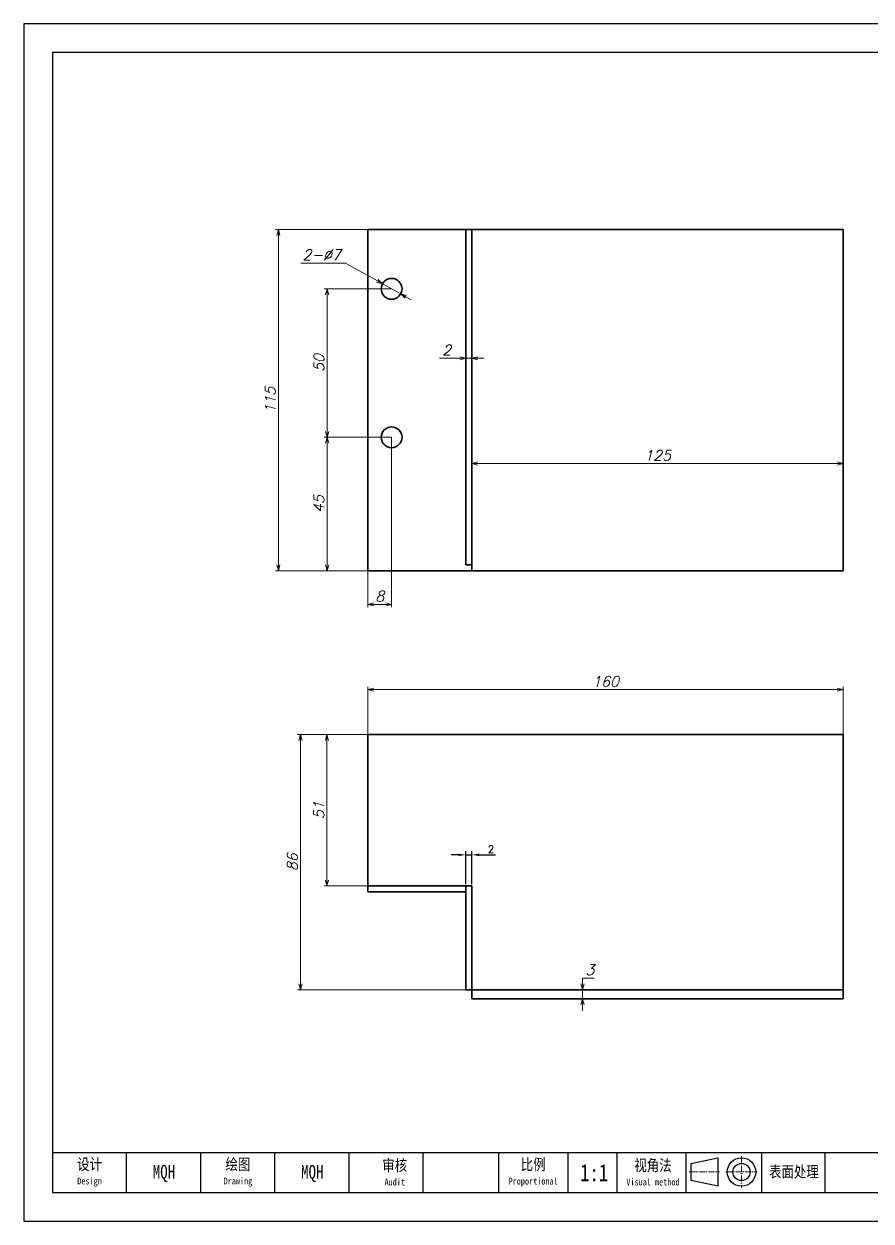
# Model space of a CAD drawing. Header units: millimetres. Extents: x -207971 to -130891, y -1492 to 21465.
# Drawn here: x -206962.7 to -206677.6, y 19397.7 to 19800.9 of the extents above; entities that cross this region are included whole.
import ezdxf

# ---------------------------------------------------------------- set-up
doc = ezdxf.new("R2010")
doc.units = ezdxf.units.MM
doc.linetypes.add('DASHDOT', pattern=[18.5, 12, -3, 0.5, -3])
for name, color, linetype, lineweight in [('标注线', 3, 'Continuous', 25), ('细实线', 4, 'Continuous', 25), ('细点划线', 1, 'DASHDOT', 20)]:
    doc.layers.add(name, color=color, linetype=linetype, lineweight=lineweight)
doc.styles.add('DIM_FONT', font='romans.shx', dxfattribs={"oblique": 15})
doc.styles.get("Standard").update_dxf_attribs({"font": 'txt', "bigfont": 'gbcbig.shx'})
doc.styles.add('宋体', font='', dxfattribs={"width": 0.8, "height": 5})
doc.styles.get('宋体').set_extended_font_data('SimSun')
doc.dimstyles.new('ISO-25', dxfattribs={"dimtxt": 2.5, "dimasz": 2.5, "dimexe": 1.25, "dimexo": 0.625, "dimtad": 1, "dimtxsty": 'Standard', "dimcen": 2.5, "dimadec": 0, "dimazin": 0, "dimtfac": 1, "dimtmove": 0, "dimatfit": 3, "dimfxl": 0, "dimarcsym": 0})
doc.dimstyles.new('KK3.5', dxfattribs={"dimtxt": 3.5, "dimasz": 2, "dimexe": 1, "dimexo": 0, "dimgap": 1, "dimtad": 1, "dimtoh": 1, "dimdec": 1, "dimdsep": 46, "dimtxsty": 'DIM_FONT', "dimblk": 'OPEN30', "dimcen": 0, "dimclrd": 3, "dimclre": 3, "dimclrt": 3, "dimazin": 2, "dimtfac": 1, "dimtdec": 1, "dimtmove": 0, "dimatfit": 3, "dimldrblk": 'OPEN30', "dimfxl": 0, "dimtolj": 1, "dimlwd": 20, "dimlwe": 20, "dimarcsym": 0})

# ---------------------------------------------------------------- blocks, each defined once
blk = doc.blocks.new('BZ-MQH')
for p, q in [((-213949.02, 20874.59), (-214275.72, 20874.59)), ((-214275.72, 20874.59), (-214275.72, 20643.59)), ((-213954.52, 20869.09), (-214270.22, 20869.09)), ((-214270.22, 20869.09), (-214270.22, 20649.09)), ((-214270.22, 20656.79), (-214107.97, 20656.79)), ((-214255.92, 20649.09), (-214255.92, 20656.79)), ((-214241.62, 20649.09), (-214241.62, 20656.79)), ((-214227.32, 20649.09), (-214227.32, 20656.79)), ((-214213.02, 20649.09), (-214213.02, 20656.79)), ((-214198.72, 20649.09), (-214198.72, 20656.79)), ((-214170.76, 20649.09), (-214170.76, 20656.79)), ((-214161.32, 20649.09), (-214161.32, 20656.79)), ((-214148, 20649.09), (-214148, 20656.79)), ((-214121.3, 20656.79), (-214121.3, 20649.09)), ((-214270.22, 20649.09), (-213954.52, 20649.09)), ((-214275.72, 20643.59), (-213949.02, 20643.59))]:
    blk.add_line(p, q)
at = {"layer": '标注线'}
for p, q in [((-214184.2, 20656.79), (-214184.2, 20649.09)), ((-214137.26, 20656.79), (-214133.41, 20656.79)), ((-214133.41, 20649.09), (-214133.41, 20656.79))]:
    blk.add_line(p, q, dxfattribs=at)
at = {"layer": '细实线', "ltscale": 43.147169}
for p, q in [((-214147.11, 20654.71), (-214141.9, 20655.81)), ((-214147.11, 20654.71), (-214147.11, 20651.41)), ((-214141.9, 20655.81), (-214141.9, 20650.31)), ((-214141.88, 20650.31), (-214147.11, 20651.41))]:
    blk.add_line(p, q, dxfattribs=at)
for radius in [2.75, 1.65]:
    blk.add_circle((-214137.36, 20653.06), radius, dxfattribs=at)
at = {"layer": '细点划线', "ltscale": 0.1}
for p, q in [((-214137.36, 20656.12), (-214137.36, 20650.04)), ((-214147.45, 20653.06), (-214141.62, 20653.06)), ((-214140.4, 20653.06), (-214134.32, 20653.06))]:
    blk.add_line(p, q, dxfattribs=at)
at = {"layer": '标注线', "char_height": 2.2, "attachment_point": 5, "style": '宋体'}
for s, insert, width in [('设计\\P{\\H0.6x;Design}', (-214263.07, 20652.94), 14.3), ('绘图\\P{\\H0.6x;Drawing}', (-214234.47, 20652.94), 14.3), ('审核\\P{\\H0.6x;Audit}', (-214204.22, 20652.94), 14.674), ('比例\\P{\\H0.6x;Proportional}', (-214177.53, 20652.94), 13.5797), ('视角法\\P{\\H0.6x;Visual method}', (-214154.43, 20652.94), 13.7944), ('表面处理', (-214127.25, 20653), 13.7944)]:
    blk.add_mtext(s, dxfattribs=dict(at, insert=insert, width=width))
at = {"layer": '细实线', "insert": (-214165.76, 20652.9), "char_height": 3.3, "width": 13.75, "attachment_point": 5, "style": '宋体'}
blk.add_mtext('1:1', dxfattribs=at)
blk = doc.blocks.new('_Open30')
at = {"color": 0, "linetype": 'ByBlock', "lineweight": -2}
for p, q in [((-1, 0.27), (0, 0)), ((0, 0), (-1, -0.27)), ((0, 0), (-1, 0))]:
    blk.add_line(p, q, dxfattribs=at)
blk = doc.blocks.new('*D113')
at = {"layer": 'Defpoints', "color": 0, "transparency": 16777216}
for p in [(-206860.67, 19661.7), (-206838.95, 19661.7), (-206829.45, 19616.7)]:
    blk.add_point(p, dxfattribs=at)
at = {"layer": '标注线', "color": 3, "lineweight": 20, "transparency": 16777216}
for p, q in [((-206838.95, 19661.7), (-206861.67, 19661.7)), ((-206860.67, 19618.7), (-206860.67, 19659.7)), ((-206829.45, 19616.7), (-206861.67, 19616.7))]:
    blk.add_line(p, q, dxfattribs=at)
at = {"layer": '标注线', "color": 3, "lineweight": 20, "transparency": 16777216, "xscale": 2, "yscale": 2, "zscale": 2}
for p, rotation in [((-206860.67, 19661.7), 90), ((-206860.67, 19616.7), 270)]:
    blk.add_blockref('_Open30', p, dxfattribs=dict(at, rotation=rotation))
at = {"layer": '标注线', "color": 3, "transparency": 16777216, "insert": (-206863.42, 19639.2), "char_height": 3.5, "attachment_point": 5, "rotation": 90, "style": 'DIM_FONT'}
blk.add_mtext('\\A1;45', dxfattribs=at)
blk = doc.blocks.new('*D114')
at = {"layer": 'Defpoints', "color": 0, "transparency": 16777216}
for p in [(-206860.67, 19711.7), (-206838.95, 19711.7), (-206838.95, 19661.7)]:
    blk.add_point(p, dxfattribs=at)
at = {"layer": '标注线', "color": 3, "lineweight": 20, "transparency": 16777216}
for p, q in [((-206838.95, 19711.7), (-206861.67, 19711.7)), ((-206860.67, 19663.7), (-206860.67, 19709.7)), ((-206838.95, 19661.7), (-206861.67, 19661.7))]:
    blk.add_line(p, q, dxfattribs=at)
at = {"layer": '标注线', "color": 3, "lineweight": 20, "transparency": 16777216, "xscale": 2, "yscale": 2, "zscale": 2}
for p, rotation in [((-206860.67, 19711.7), 90), ((-206860.67, 19661.7), 270)]:
    blk.add_blockref('_Open30', p, dxfattribs=dict(at, rotation=rotation))
at = {"layer": '标注线', "color": 3, "transparency": 16777216, "insert": (-206863.42, 19686.7), "char_height": 3.5, "attachment_point": 5, "rotation": 90, "style": 'DIM_FONT'}
blk.add_mtext('\\A1;50', dxfattribs=at)
blk = doc.blocks.new('*D115')
at = {"layer": 'Defpoints', "color": 0, "transparency": 16777216}
for p in [(-206877.07, 19731.7), (-206846.95, 19731.7), (-206836.23, 19616.7)]:
    blk.add_point(p, dxfattribs=at)
at = {"layer": '标注线', "color": 3, "lineweight": 20, "transparency": 16777216}
for p, q in [((-206846.95, 19731.7), (-206878.07, 19731.7)), ((-206877.07, 19618.7), (-206877.07, 19729.7)), ((-206836.23, 19616.7), (-206878.07, 19616.7))]:
    blk.add_line(p, q, dxfattribs=at)
at = {"layer": '标注线', "color": 3, "lineweight": 20, "transparency": 16777216, "xscale": 2, "yscale": 2, "zscale": 2}
for p, rotation in [((-206877.07, 19731.7), 90), ((-206877.07, 19616.7), 270)]:
    blk.add_blockref('_Open30', p, dxfattribs=dict(at, rotation=rotation))
at = {"layer": '标注线', "color": 3, "transparency": 16777216, "insert": (-206879.82, 19674.2), "char_height": 3.5, "attachment_point": 5, "rotation": 90, "style": 'DIM_FONT'}
blk.add_mtext('\\A1;115', dxfattribs=at)
blk = doc.blocks.new('*D116')
at = {"layer": 'Defpoints', "color": 0, "transparency": 16777216}
for p in [(-206838.95, 19661.7), (-206846.95, 19649.17), (-206838.95, 19605.44)]:
    blk.add_point(p, dxfattribs=at)
at = {"layer": '标注线', "color": 3, "lineweight": 20, "transparency": 16777216}
for p, q in [((-206838.95, 19661.7), (-206838.95, 19604.44)), ((-206846.95, 19649.17), (-206846.95, 19604.44)), ((-206844.95, 19605.44), (-206840.95, 19605.44))]:
    blk.add_line(p, q, dxfattribs=at)
at = {"layer": '标注线', "color": 3, "lineweight": 20, "transparency": 16777216, "xscale": 2, "yscale": 2, "zscale": 2, "rotation": 180}
blk.add_blockref('_Open30', (-206846.95, 19605.44), dxfattribs=at)
at = {"layer": '标注线', "color": 3, "lineweight": 20, "transparency": 16777216, "xscale": 2, "yscale": 2, "zscale": 2}
blk.add_blockref('_Open30', (-206838.95, 19605.44), dxfattribs=at)
at = {"layer": '标注线', "color": 3, "transparency": 16777216, "insert": (-206842.95, 19608.19), "char_height": 3.5, "attachment_point": 5, "style": 'DIM_FONT'}
blk.add_mtext('\\A1;8', dxfattribs=at)
blk = doc.blocks.new('*D117')
at = {"layer": 'Defpoints', "color": 0, "transparency": 16777216}
for p in [(-206842, 19713.42), (-206835.9, 19709.99)]:
    blk.add_point(p, dxfattribs=at)
at = {"layer": '标注线', "color": 3, "lineweight": 20, "transparency": 16777216}
for p, q in [((-206869.54, 19720.4), (-206854.44, 19720.4)), ((-206854.44, 19720.4), (-206843.75, 19714.4)), ((-206835.9, 19709.99), (-206842, 19713.42)), ((-206834.16, 19709.01), (-206832.41, 19708.03))]:
    blk.add_line(p, q, dxfattribs=at)
at = {"layer": '标注线', "color": 3, "lineweight": 20, "transparency": 16777216, "xscale": 2, "yscale": 2, "zscale": 2}
for p, rotation in [((-206842, 19713.42), 330.6737589629959), ((-206835.9, 19709.99), 150.6737589629959)]:
    blk.add_blockref('_Open30', p, dxfattribs=dict(at, rotation=rotation))
at = {"layer": '标注线', "color": 3, "transparency": 16777216, "insert": (-206862.49, 19723.15), "char_height": 3.5, "attachment_point": 5, "style": 'DIM_FONT'}
blk.add_mtext('\\A1;2-∅7', dxfattribs=at)
blk = doc.blocks.new('*D118')
at = {"layer": 'Defpoints', "color": 0, "transparency": 16777216}
for p in [(-206686.95, 19652.85), (-206811.95, 19651.32), (-206686.95, 19651.32)]:
    blk.add_point(p, dxfattribs=at)
at = {"layer": '标注线', "color": 3, "lineweight": 20, "transparency": 16777216}
for p, q in [((-206811.95, 19651.32), (-206811.95, 19653.85)), ((-206809.95, 19652.85), (-206688.95, 19652.85)), ((-206686.95, 19651.32), (-206686.95, 19653.85))]:
    blk.add_line(p, q, dxfattribs=at)
at = {"layer": '标注线', "color": 3, "lineweight": 20, "transparency": 16777216, "xscale": 2, "yscale": 2, "zscale": 2, "rotation": 180}
blk.add_blockref('_Open30', (-206811.95, 19652.85), dxfattribs=at)
at = {"layer": '标注线', "color": 3, "lineweight": 20, "transparency": 16777216, "xscale": 2, "yscale": 2, "zscale": 2}
blk.add_blockref('_Open30', (-206686.95, 19652.85), dxfattribs=at)
at = {"layer": '标注线', "color": 3, "transparency": 16777216, "insert": (-206749.45, 19655.6), "char_height": 3.5, "attachment_point": 5, "style": 'DIM_FONT'}
blk.add_mtext('\\A1;125', dxfattribs=at)
blk = doc.blocks.new('*D119')
at = {"layer": 'Defpoints', "color": 0, "transparency": 16777216}
for p in [(-206860.71, 19561.58), (-206828.4, 19561.58), (-206837.43, 19510.58)]:
    blk.add_point(p, dxfattribs=at)
at = {"layer": '标注线', "color": 3, "lineweight": 20, "transparency": 16777216}
for p, q in [((-206828.4, 19561.58), (-206861.71, 19561.58)), ((-206860.71, 19512.58), (-206860.71, 19559.58)), ((-206837.43, 19510.58), (-206861.71, 19510.58))]:
    blk.add_line(p, q, dxfattribs=at)
at = {"layer": '标注线', "color": 3, "lineweight": 20, "transparency": 16777216, "xscale": 2, "yscale": 2, "zscale": 2}
for p, rotation in [((-206860.71, 19561.58), 90), ((-206860.71, 19510.58), 270)]:
    blk.add_blockref('_Open30', p, dxfattribs=dict(at, rotation=rotation))
at = {"layer": '标注线', "color": 3, "transparency": 16777216, "insert": (-206863.46, 19536.08), "char_height": 3.5, "attachment_point": 5, "rotation": 90, "style": 'DIM_FONT'}
blk.add_mtext('\\A1;51', dxfattribs=at)
blk = doc.blocks.new('*D120')
at = {"layer": 'Defpoints', "color": 0, "transparency": 16777216}
for p in [(-206800.32, 19561.58), (-206869.62, 19475.58), (-206811.95, 19475.58)]:
    blk.add_point(p, dxfattribs=at)
at = {"layer": '标注线', "color": 3, "lineweight": 20, "transparency": 16777216}
for p, q in [((-206800.32, 19561.58), (-206870.62, 19561.58)), ((-206869.62, 19559.58), (-206869.62, 19477.58)), ((-206811.95, 19475.58), (-206870.62, 19475.58))]:
    blk.add_line(p, q, dxfattribs=at)
at = {"layer": '标注线', "color": 3, "lineweight": 20, "transparency": 16777216, "xscale": 2, "yscale": 2, "zscale": 2}
for p, rotation in [((-206869.62, 19561.58), 90), ((-206869.62, 19475.58), 270)]:
    blk.add_blockref('_Open30', p, dxfattribs=dict(at, rotation=rotation))
at = {"layer": '标注线', "color": 3, "transparency": 16777216, "insert": (-206872.37, 19518.58), "char_height": 3.5, "attachment_point": 5, "rotation": 90, "style": 'DIM_FONT'}
blk.add_mtext('\\A1;86', dxfattribs=at)
blk = doc.blocks.new('*D121')
at = {"layer": 'Defpoints', "color": 0, "transparency": 16777216}
for p in [(-206686.95, 19576.71), (-206846.95, 19555.98), (-206686.95, 19555.98)]:
    blk.add_point(p, dxfattribs=at)
at = {"layer": '标注线', "color": 3, "lineweight": 20, "transparency": 16777216}
for p, q in [((-206846.95, 19555.98), (-206846.95, 19577.71)), ((-206844.95, 19576.71), (-206688.95, 19576.71)), ((-206686.95, 19555.98), (-206686.95, 19577.71))]:
    blk.add_line(p, q, dxfattribs=at)
at = {"layer": '标注线', "color": 3, "lineweight": 20, "transparency": 16777216, "xscale": 2, "yscale": 2, "zscale": 2, "rotation": 180}
blk.add_blockref('_Open30', (-206846.95, 19576.71), dxfattribs=at)
at = {"layer": '标注线', "color": 3, "lineweight": 20, "transparency": 16777216, "xscale": 2, "yscale": 2, "zscale": 2}
blk.add_blockref('_Open30', (-206686.95, 19576.71), dxfattribs=at)
at = {"layer": '标注线', "color": 3, "transparency": 16777216, "insert": (-206766.95, 19579.46), "char_height": 3.5, "attachment_point": 5, "style": 'DIM_FONT'}
blk.add_mtext('\\A1;160', dxfattribs=at)
blk = doc.blocks.new('*D123')
at = {"layer": 'Defpoints', "color": 0, "transparency": 16777216}
for p in [(-206774.68, 19475.58), (-206771.36, 19475.58), (-206771.36, 19472.58)]:
    blk.add_point(p, dxfattribs=at)
at = {"layer": '标注线', "color": 3, "lineweight": 20, "transparency": 16777216}
for p, q in [((-206774.68, 19477.58), (-206774.68, 19479.58)), ((-206774.68, 19479.58), (-206770.76, 19479.58)), ((-206771.36, 19475.58), (-206775.68, 19475.58)), ((-206774.68, 19472.58), (-206774.68, 19475.58)), ((-206771.36, 19472.58), (-206775.68, 19472.58)), ((-206774.68, 19470.58), (-206774.68, 19468.58))]:
    blk.add_line(p, q, dxfattribs=at)
at = {"layer": '标注线', "color": 3, "lineweight": 20, "transparency": 16777216, "xscale": 2, "yscale": 2, "zscale": 2}
for p, rotation in [((-206774.68, 19475.58), 270), ((-206774.68, 19472.58), 90)]:
    blk.add_blockref('_Open30', p, dxfattribs=dict(at, rotation=rotation))
at = {"layer": '标注线', "color": 3, "transparency": 16777216, "insert": (-206772.22, 19482.33), "char_height": 3.5, "attachment_point": 5, "style": 'DIM_FONT'}
blk.add_mtext('\\A1;3', dxfattribs=at)
blk = doc.blocks.new('*D124')
at = {"layer": 'Defpoints', "color": 0, "transparency": 16777216}
for p in [(-206813.95, 19688.31), (-206813.95, 19688.31), (-206811.95, 19688.31)]:
    blk.add_point(p, dxfattribs=at)
at = {"layer": '标注线', "color": 3, "lineweight": 20, "transparency": 16777216}
for p, q in [((-206815.95, 19688.31), (-206822.88, 19688.31)), ((-206813.95, 19688.31), (-206813.95, 19689.31)), ((-206811.95, 19688.31), (-206813.95, 19688.31)), ((-206811.95, 19688.31), (-206811.95, 19689.31)), ((-206809.95, 19688.31), (-206807.95, 19688.31))]:
    blk.add_line(p, q, dxfattribs=at)
at = {"layer": '标注线', "color": 3, "lineweight": 20, "transparency": 16777216, "xscale": 2, "yscale": 2, "zscale": 2}
blk.add_blockref('_Open30', (-206813.95, 19688.31), dxfattribs=at)
at = {"layer": '标注线', "color": 3, "lineweight": 20, "transparency": 16777216, "xscale": 2, "yscale": 2, "zscale": 2, "rotation": 180}
blk.add_blockref('_Open30', (-206811.95, 19688.31), dxfattribs=at)
at = {"layer": '标注线', "color": 3, "transparency": 16777216, "insert": (-206820.41, 19691.06), "char_height": 3.5, "attachment_point": 5, "style": 'DIM_FONT'}
blk.add_mtext('\\A1;2', dxfattribs=at)
blk = doc.blocks.new('*D208')
at = {"color": 0, "lineweight": -2, "transparency": 16777216}
for p, q in [((-206816.45, 19521.06), (-206818.95, 19521.06)), ((-206813.95, 19511.21), (-206813.95, 19522.31)), ((-206813.95, 19521.06), (-206811.95, 19521.06)), ((-206811.95, 19511.21), (-206811.95, 19522.31)), ((-206809.45, 19521.06), (-206804.04, 19521.06))]:
    blk.add_line(p, q, dxfattribs=at)
at = {"color": 0, "transparency": 16777216}
for points in [[(-206816.45, 19521.48), (-206816.45, 19520.65), (-206813.95, 19521.06)], [(-206809.45, 19521.48), (-206809.45, 19520.65), (-206811.95, 19521.06)]]:
    blk.add_solid(points, dxfattribs=at)
at = {"layer": 'Defpoints', "color": 0, "transparency": 16777216}
for p in [(-206811.95, 19521.06), (-206813.95, 19510.58), (-206811.95, 19510.58)]:
    blk.add_point(p, dxfattribs=at)
at = {"color": 0, "transparency": 16777216, "insert": (-206805.49, 19522.94), "char_height": 2.5, "attachment_point": 5}
blk.add_mtext('2', dxfattribs=at)

msp = doc.modelspace()

# ---------------------------------------------------------------- linework, layer by layer
at = {"color": 7, "lineweight": 35}
for p, q in [((-206846.952, 19731.703), (-206813.952, 19731.703)), ((-206846.952, 19731.703), (-206846.952, 19616.703)), ((-206813.952, 19731.703), (-206811.952, 19731.703)), ((-206813.952, 19731.703), (-206813.952, 19618.703)), ((-206811.952, 19616.703), (-206811.952, 19731.703)), ((-206811.952, 19731.703), (-206686.952, 19731.703)), ((-206686.952, 19616.703), (-206686.952, 19731.703)), ((-206846.952, 19616.703), (-206811.952, 19616.703)), ((-206813.952, 19618.703), (-206811.952, 19618.703)), ((-206811.952, 19616.703), (-206686.952, 19616.703)), ((-206846.952, 19561.581), (-206846.952, 19510.581)), ((-206846.952, 19561.581), (-206686.952, 19561.581)), ((-206686.952, 19475.581), (-206686.952, 19561.581)), ((-206846.952, 19510.581), (-206813.952, 19510.581)), ((-206846.952, 19510.581), (-206846.952, 19508.581)), ((-206846.952, 19508.581), (-206813.952, 19508.581)), ((-206813.952, 19508.581), (-206813.952, 19510.581)), ((-206813.952, 19510.581), (-206811.952, 19510.581)), ((-206813.952, 19475.581), (-206813.952, 19510.581)), ((-206811.952, 19475.581), (-206811.952, 19510.581)), ((-206811.952, 19475.581), (-206811.952, 19508.581)), ((-206813.952, 19475.581), (-206811.952, 19475.581)), ((-206811.952, 19475.581), (-206686.952, 19475.581)), ((-206811.952, 19472.581), (-206811.952, 19475.581)), ((-206686.952, 19475.581), (-206686.952, 19472.581)), ((-206811.952, 19472.581), (-206686.952, 19472.581))]:
    msp.add_line(p, q, dxfattribs=at)
for centre in [(-206838.952, 19711.703), (-206838.952, 19661.703)]:
    msp.add_circle(centre, 3.5, dxfattribs=at)

# ---------------------------------------------------------------- block references
at = {"xscale": 1.74545454539475, "yscale": 1.745454545452958, "zscale": 1.74545454546035}
msp.add_blockref('BZ-MQH', (167045.834, -16634.727), dxfattribs=at)

# ---------------------------------------------------------------- texts
at = {"layer": '细实线', "char_height": 4.608, "width": 27.648, "attachment_point": 5, "style": '宋体'}
for insert in [(-206915.58, 19413.726), (-206865.66, 19413.726)]:
    msp.add_mtext('MQH', dxfattribs=dict(at, insert=insert))

# ---------------------------------------------------------------- dimensions: what is measured, and where the dimension line sits
dim = msp.add_linear_dim(base=(-206811.952, 19521.065), p1=(-206813.952, 19510.581), p2=(-206811.952, 19510.581), dimstyle='ISO-25')
dim.commit()
dim.dimension.update_dxf_attribs({"geometry": '*D208', "text_midpoint": (-206805.493, 19522.94)})
at = {"layer": '标注线', "color": 2}
for base, p1, p2, picture, middle in [((-206877.067, 19731.703), (-206836.228, 19616.703), (-206846.952, 19731.703), '*D115', (-206879.817, 19674.203)), ((-206860.67, 19711.703), (-206838.952, 19661.703), (-206838.952, 19711.703), '*D114', (-206863.42, 19686.703)), ((-206860.67, 19661.703), (-206829.452, 19616.703), (-206838.952, 19661.703), '*D113', (-206863.42, 19639.203)), ((-206869.621, 19475.581), (-206800.318, 19561.581), (-206811.952, 19475.581), '*D120', (-206872.371, 19518.581)), ((-206860.706, 19561.581), (-206837.426, 19510.581), (-206828.399, 19561.581), '*D119', (-206863.456, 19536.081)), ((-206774.682, 19475.581), (-206771.361, 19472.581), (-206771.361, 19475.581), '*D123', (-206772.219, 19482.331))]:
    dim = msp.add_linear_dim(base=base, p1=p1, p2=p2, angle=90, dimstyle='KK3.5', dxfattribs=at)
    dim.commit()
    dim.dimension.update_dxf_attribs({"geometry": picture, "text_midpoint": middle})
dim = msp.add_diameter_dim_2p(p1=(-206835.9, 19709.989), p2=(-206842.003, 19713.418), text='2-<>', dimstyle='KK3.5', dxfattribs=at)
dim.commit()
dim.dimension.update_dxf_attribs({"geometry": '*D117', "text_midpoint": (-206862.488, 19720.402), "dimtype": 163})
for base, p1, p2, picture, middle in [((-206813.952, 19688.308), (-206811.952, 19688.308), (-206813.952, 19688.308), '*D124', (-206820.415, 19691.058)), ((-206838.952, 19605.439), (-206846.952, 19649.171), (-206838.952, 19661.703), '*D116', (-206842.952, 19608.189)), ((-206686.952, 19652.846), (-206811.952, 19651.315), (-206686.952, 19651.315), '*D118', (-206749.452, 19655.596)), ((-206686.952, 19576.707), (-206846.952, 19555.985), (-206686.952, 19555.985), '*D121', (-206766.952, 19579.457))]:
    dim = msp.add_linear_dim(base=base, p1=p1, p2=p2, dimstyle='KK3.5', dxfattribs=at)
    dim.commit()
    dim.dimension.update_dxf_attribs({"geometry": picture, "text_midpoint": middle})

doc.saveas('drawing.dxf')
